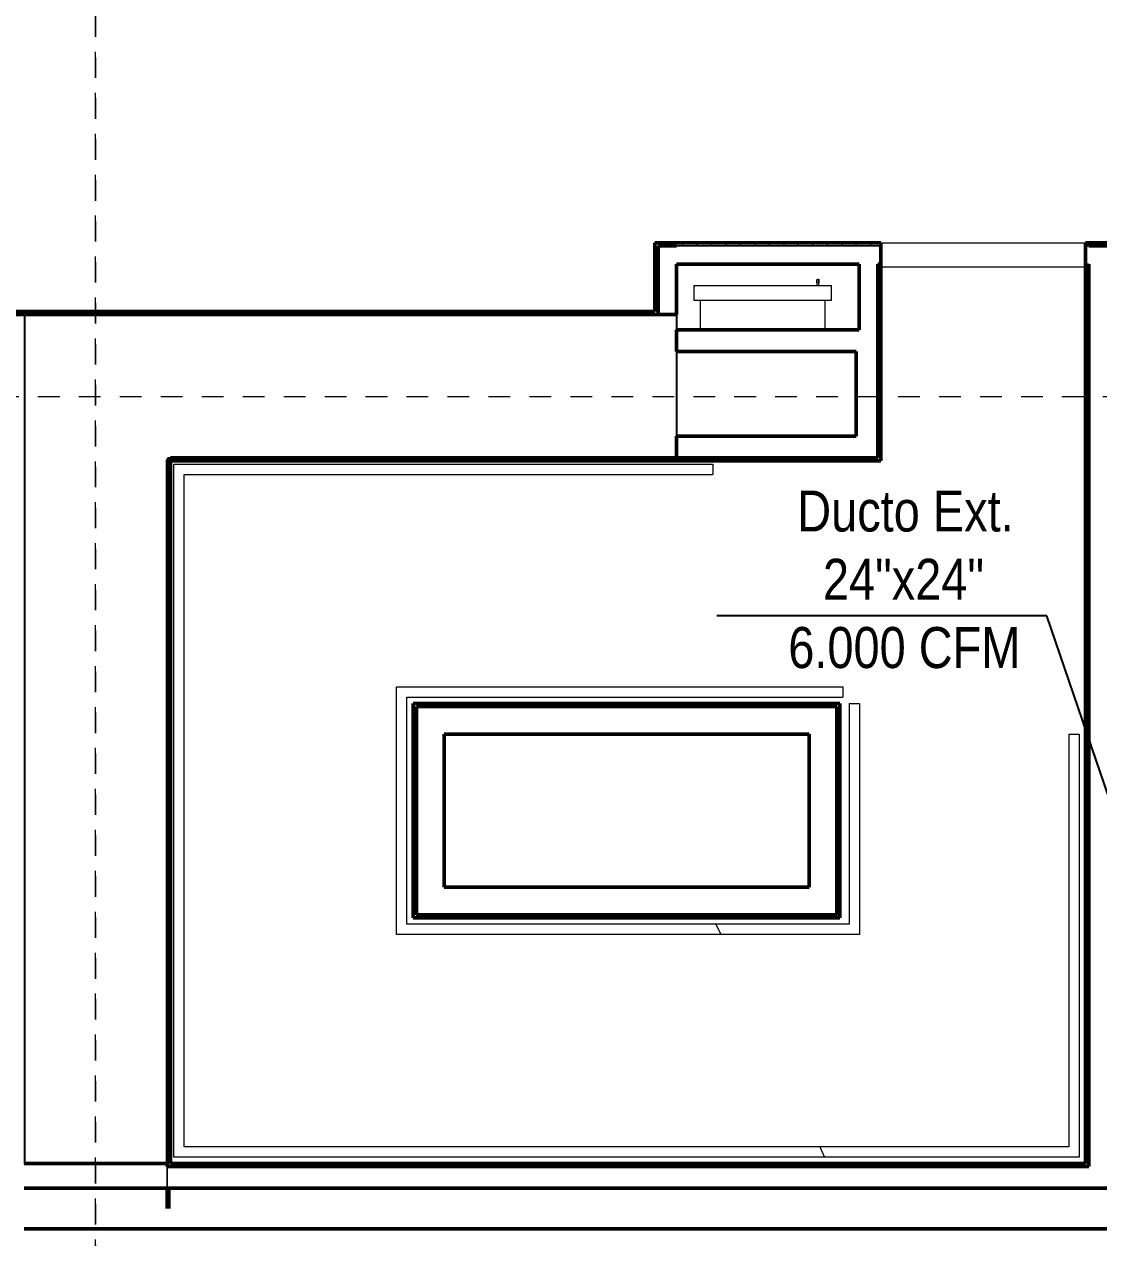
# Model space of a CAD drawing. Header units: inches. Extents: x -3 to 209, y -384 to 20.
# Drawn here: x 162.09 to 167.34, y -181.98 to -176.05 of the extents above; entities that cross this region are included whole.
import ezdxf
from ezdxf import colors
from ezdxf.entities.mleader import LeaderData, LeaderLine
from ezdxf.math import Vec2, Vec3

# ---------------------------------------------------------------- set-up
doc = ezdxf.new("R2010")
doc.units = ezdxf.units.IN
doc.header["$MEASUREMENT"] = 0
for name, pattern in [('Dash', [0.00635, 0.003175, -0.003175]), ('Dash_2_', [0.00635, 0.003175, -0.003175]), ('Grid Line', [0.022225, 0.0127, -0.003175, 0.003175, -0.003175]), ('Grid Line 1_2_', [0.022225, 0.0127, -0.003175, 0.003175, -0.003175])]:
    doc.linetypes.add(name, pattern=pattern)
for name, color, linetype, lineweight in [('A-AREA', 253, 'Dash', 70), ('A-DETL', 253, 'Continuous', 9), ('A-FLOR-HRAL', 253, 'Continuous', 9), ('A-WALL-PATT', 253, 'Continuous', 50), ('HVAC -Textos Extraccion', 2, 'Continuous', 9), ('M-EQPM', 7, 'Continuous', 50), ('S-GRID', 253, 'Continuous', 9)]:
    doc.layers.add(name, color=color, linetype=linetype, lineweight=lineweight)
doc.layers.add('A-WALL', color=253, linetype='Continuous')
doc.styles.add('Arial Narrow', font='ARIALN.TTF', dxfattribs={"height": 0.00295})
doc.styles.get("Standard").update_dxf_attribs({"font": 'arial.ttf'})

msp = doc.modelspace()

# ---------------------------------------------------------------- linework, layer by layer
at = {"layer": 'A-AREA', "linetype": 'Dash_2_'}
msp.add_line((162.7939, -181.7346), (162.7939, -181.8405), dxfattribs=at)
at = {"layer": 'A-DETL'}
for p, q in [((165.9642, -177.2995), (165.9643, -177.2993)), ((165.9642, -177.2995), (165.9643, -177.2993)), ((165.9642, -177.2996), (165.9642, -177.2995)), ((165.9642, -177.2996), (165.9642, -177.2995)), ((165.9642, -177.2998), (165.9642, -177.2996)), ((165.9642, -177.2998), (165.9642, -177.2996)), ((165.9642, -177.3), (165.9642, -177.2998)), ((165.9642, -177.3), (165.9642, -177.2998)), ((165.9642, -177.3001), (165.9642, -177.3)), ((165.9642, -177.3), (165.9642, -177.3)), ((165.9642, -177.3), (165.9642, -177.3)), ((165.9642, -177.3), (165.9642, -177.3001)), ((165.9642, -177.3001), (165.9642, -177.3)), ((165.9642, -177.3), (165.9642, -177.3)), ((165.9642, -177.3), (165.9642, -177.3)), ((165.9642, -177.3), (165.9642, -177.3001)), ((165.9642, -177.3002), (165.9642, -177.3001)), ((165.9642, -177.3001), (165.9642, -177.3001)), ((165.9642, -177.3001), (165.9642, -177.3001)), ((165.9642, -177.3001), (165.9642, -177.3002)), ((165.9642, -177.3002), (165.9642, -177.3001)), ((165.9642, -177.3001), (165.9642, -177.3001)), ((165.9642, -177.3001), (165.9642, -177.3001)), ((165.9642, -177.3001), (165.9642, -177.3002)), ((165.9642, -177.3003), (165.9642, -177.3002)), ((165.9642, -177.3002), (165.9642, -177.3003)), ((165.9642, -177.3003), (165.9642, -177.3002)), ((165.9642, -177.3002), (165.9642, -177.3003)), ((165.9642, -177.3004), (165.9642, -177.3003)), ((165.9642, -177.3003), (165.9642, -177.3004)), ((165.9642, -177.3004), (165.9642, -177.3003)), ((165.9642, -177.3003), (165.9642, -177.3004)), ((165.9642, -177.3006), (165.9642, -177.3004)), ((165.9642, -177.3004), (165.9642, -177.3005)), ((165.9642, -177.3006), (165.9642, -177.3004)), ((165.9642, -177.3004), (165.9642, -177.3005)), ((165.9642, -177.3005), (165.9642, -177.3007)), ((165.9642, -177.3005), (165.9642, -177.3007)), ((165.9642, -177.3007), (165.9642, -177.3006)), ((165.9642, -177.3007), (165.9642, -177.3006)), ((165.9642, -177.3009), (165.9642, -177.3007)), ((165.9642, -177.3007), (165.9642, -177.3008)), ((165.9642, -177.3009), (165.9642, -177.3007)), ((165.9642, -177.3007), (165.9642, -177.3008)), ((165.9642, -177.3008), (165.9642, -177.301)), ((165.9642, -177.3008), (165.9642, -177.301)), ((165.9642, -177.3011), (165.9642, -177.3009)), ((165.9642, -177.3011), (165.9642, -177.3009)), ((165.9642, -177.301), (165.9642, -177.3012)), ((165.9642, -177.301), (165.9642, -177.3012)), ((165.9642, -177.3012), (165.9642, -177.3011)), ((165.9642, -177.3012), (165.9642, -177.3011)), ((165.9643, -177.2989), (165.9644, -177.2987)), ((165.9643, -177.2989), (165.9644, -177.2987)), ((165.9643, -177.2991), (165.9643, -177.2989)), ((165.9643, -177.2991), (165.9643, -177.2989)), ((165.9643, -177.2993), (165.9643, -177.2991)), ((165.9643, -177.2993), (165.9643, -177.2991)), ((165.9644, -177.2985), (165.9645, -177.2984)), ((165.9644, -177.2985), (165.9645, -177.2984)), ((165.9644, -177.2987), (165.9644, -177.2985)), ((165.9644, -177.2987), (165.9644, -177.2985)), ((165.9645, -177.2984), (165.9646, -177.2982)), ((165.9645, -177.2984), (165.9646, -177.2982)), ((165.9646, -177.298), (165.9647, -177.2978)), ((165.9646, -177.298), (165.9647, -177.2978)), ((165.9646, -177.2982), (165.9646, -177.298)), ((165.9646, -177.2982), (165.9646, -177.298)), ((165.9647, -177.2978), (165.9648, -177.2977)), ((165.9647, -177.2978), (165.9648, -177.2977)), ((165.9648, -177.2977), (165.9649, -177.2975)), ((165.9648, -177.2977), (165.9649, -177.2975)), ((165.9649, -177.2975), (165.965, -177.2973)), ((165.9649, -177.2975), (165.965, -177.2973)), ((165.965, -177.2973), (165.9651, -177.2972)), ((165.965, -177.2973), (165.9651, -177.2972)), ((165.9651, -177.2972), (165.9653, -177.297)), ((165.9651, -177.2972), (165.9653, -177.297)), ((165.9653, -177.297), (165.9654, -177.2969)), ((165.9653, -177.297), (165.9654, -177.2969)), ((165.9654, -177.2969), (165.9655, -177.2967)), ((165.9654, -177.2969), (165.9655, -177.2967)), ((165.9655, -177.2967), (165.9656, -177.2966)), ((165.9655, -177.2967), (165.9656, -177.2966)), ((165.9656, -177.2966), (165.9658, -177.2965)), ((165.9656, -177.2966), (165.9658, -177.2965)), ((165.9658, -177.2965), (165.9659, -177.2964)), ((165.9658, -177.2965), (165.9659, -177.2964)), ((165.9659, -177.2964), (165.9661, -177.2962)), ((165.9659, -177.2964), (165.9661, -177.2962)), ((165.9661, -177.2962), (165.9662, -177.2961)), ((165.9661, -177.2962), (165.9662, -177.2961)), ((165.9662, -177.2961), (165.9664, -177.296)), ((165.9662, -177.2961), (165.9664, -177.296)), ((165.9664, -177.296), (165.9665, -177.2959)), ((165.9664, -177.296), (165.9665, -177.2959)), ((165.9665, -177.2959), (165.9667, -177.2958)), ((165.9665, -177.2959), (165.9667, -177.2958)), ((165.9712, -177.2958), (165.9713, -177.2959)), ((165.9712, -177.2958), (165.9713, -177.2959)), ((165.9713, -177.2959), (165.9715, -177.296)), ((165.9713, -177.2959), (165.9715, -177.296)), ((165.9715, -177.296), (165.9716, -177.2961)), ((165.9715, -177.296), (165.9716, -177.2961)), ((165.9716, -177.2961), (165.9718, -177.2962)), ((165.9716, -177.2961), (165.9718, -177.2962)), ((165.9718, -177.2962), (165.972, -177.2963)), ((165.9718, -177.2962), (165.972, -177.2963)), ((165.972, -177.2963), (165.9721, -177.2964)), ((165.972, -177.2963), (165.9721, -177.2964)), ((165.9721, -177.2964), (165.9722, -177.2966)), ((165.9721, -177.2964), (165.9722, -177.2966)), ((165.9722, -177.2966), (165.9724, -177.2967)), ((165.9722, -177.2966), (165.9724, -177.2967)), ((165.9724, -177.2967), (165.9725, -177.2968)), ((165.9724, -177.2967), (165.9725, -177.2968)), ((165.9725, -177.2968), (165.9726, -177.297)), ((165.9725, -177.2968), (165.9726, -177.297)), ((165.9726, -177.297), (165.9727, -177.2971)), ((165.9726, -177.297), (165.9727, -177.2971)), ((165.9727, -177.2971), (165.9729, -177.2973)), ((165.9727, -177.2971), (165.9729, -177.2973)), ((165.9729, -177.2973), (165.973, -177.2975)), ((165.9729, -177.2973), (165.973, -177.2975)), ((165.973, -177.2975), (165.9731, -177.2976)), ((165.973, -177.2975), (165.9731, -177.2976)), ((165.9731, -177.2976), (165.9732, -177.2978)), ((165.9731, -177.2976), (165.9732, -177.2978)), ((165.9732, -177.2978), (165.9732, -177.298)), ((165.9732, -177.2978), (165.9732, -177.298)), ((165.9732, -177.298), (165.9733, -177.2981)), ((165.9732, -177.298), (165.9733, -177.2981)), ((165.9733, -177.2981), (165.9734, -177.2983)), ((165.9733, -177.2981), (165.9734, -177.2983)), ((165.9734, -177.2983), (165.9735, -177.2985)), ((165.9734, -177.2983), (165.9735, -177.2985)), ((165.9735, -177.2985), (165.9735, -177.2987)), ((165.9735, -177.2985), (165.9735, -177.2987)), ((165.9735, -177.2987), (165.9736, -177.2988)), ((165.9735, -177.2987), (165.9736, -177.2988)), ((165.9736, -177.2988), (165.9736, -177.299)), ((165.9736, -177.2988), (165.9736, -177.299)), ((165.9736, -177.299), (165.9737, -177.2992)), ((165.9736, -177.299), (165.9737, -177.2992)), ((165.9737, -177.2992), (165.9737, -177.2994)), ((165.9737, -177.2992), (165.9737, -177.2994)), ((165.9737, -177.2994), (165.9737, -177.2996)), ((165.9737, -177.2994), (165.9737, -177.2996)), ((165.9737, -177.2996), (165.9737, -177.2998)), ((165.9737, -177.2996), (165.9737, -177.2998)), ((165.9737, -177.2998), (165.9737, -177.3)), ((165.9737, -177.2998), (165.9737, -177.3)), ((165.9737, -177.3), (165.9737, -177.3)), ((165.9737, -177.3), (165.9737, -177.3001)), ((165.9737, -177.3), (165.9737, -177.3)), ((165.9737, -177.3001), (165.9737, -177.3)), ((165.9737, -177.3), (165.9737, -177.3)), ((165.9737, -177.3), (165.9737, -177.3)), ((165.9737, -177.3), (165.9737, -177.3001)), ((165.9737, -177.3), (165.9737, -177.3)), ((165.9737, -177.3001), (165.9737, -177.3)), ((165.9737, -177.3), (165.9737, -177.3)), ((165.9737, -177.3001), (165.9737, -177.3001)), ((165.9737, -177.3001), (165.9737, -177.3002)), ((165.9737, -177.3002), (165.9737, -177.3001)), ((165.9737, -177.3001), (165.9737, -177.3001)), ((165.9737, -177.3001), (165.9737, -177.3001)), ((165.9737, -177.3001), (165.9737, -177.3002)), ((165.9737, -177.3002), (165.9737, -177.3001)), ((165.9737, -177.3001), (165.9737, -177.3001)), ((165.9737, -177.3002), (165.9737, -177.3003)), ((165.9737, -177.3003), (165.9737, -177.3002)), ((165.9737, -177.3002), (165.9737, -177.3003)), ((165.9737, -177.3003), (165.9737, -177.3002)), ((165.9737, -177.3003), (165.9737, -177.3004)), ((165.9737, -177.3004), (165.9737, -177.3003)), ((165.9737, -177.3003), (165.9737, -177.3004)), ((165.9737, -177.3004), (165.9737, -177.3003)), ((165.9737, -177.3004), (165.9737, -177.3005)), ((165.9737, -177.3006), (165.9737, -177.3004)), ((165.9737, -177.3004), (165.9737, -177.3005)), ((165.9737, -177.3006), (165.9737, -177.3004)), ((165.9737, -177.3005), (165.9737, -177.3007)), ((165.9737, -177.3005), (165.9737, -177.3007)), ((165.9737, -177.3007), (165.9737, -177.3006)), ((165.9737, -177.3007), (165.9737, -177.3006)), ((165.9737, -177.3007), (165.9737, -177.3008)), ((165.9737, -177.3009), (165.9737, -177.3007)), ((165.9737, -177.3007), (165.9737, -177.3008)), ((165.9737, -177.3009), (165.9737, -177.3007)), ((165.9737, -177.3008), (165.9737, -177.301)), ((165.9737, -177.3008), (165.9737, -177.301)), ((165.9737, -177.3011), (165.9737, -177.3009)), ((165.9737, -177.3011), (165.9737, -177.3009)), ((165.9737, -177.301), (165.9737, -177.3012)), ((165.9737, -177.301), (165.9737, -177.3012)), ((165.9737, -177.3012), (165.9737, -177.3011)), ((165.9737, -177.3012), (165.9737, -177.3011))]:
    msp.add_line(p, q, dxfattribs=at)
at = {"layer": 'A-FLOR-HRAL'}
for p, q in [((162.8246, -178.199), (163.7759, -178.199)), ((162.8246, -179.5347), (162.8246, -178.199)), ((163.7759, -178.199), (165.4559, -178.199)), ((165.4559, -178.199), (165.4559, -178.249)), ((162.8746, -178.249), (163.7759, -178.249)), ((162.8746, -179.5347), (162.8746, -178.249)), ((163.7759, -178.249), (165.4559, -178.249)), ((163.9118, -179.2861), (165.4559, -179.2861)), ((163.9118, -179.5347), (163.9118, -179.2861)), ((165.4559, -179.2861), (166.0909, -179.2861)), ((166.0909, -179.2861), (166.0909, -179.3361)), ((163.9618, -179.3361), (165.4559, -179.3361)), ((163.9618, -179.5347), (163.9618, -179.3361)), ((165.4559, -179.3361), (166.0909, -179.3361)), ((166.1223, -179.3675), (166.1723, -179.3675)), ((166.1223, -179.3675), (166.1223, -179.5175)), ((166.1723, -179.3675), (166.1723, -179.5175)), ((166.1223, -179.5175), (166.1223, -180.3575)), ((166.1723, -179.5175), (166.1723, -180.3575)), ((167.1946, -179.5175), (167.2446, -179.5175)), ((167.1946, -179.5175), (167.1946, -180.3575)), ((167.2446, -179.5175), (167.2446, -180.3575)), ((162.8246, -180.6547), (162.8246, -179.5347)), ((162.8746, -180.6547), (162.8746, -179.5347)), ((163.9118, -180.4961), (163.9118, -179.5347)), ((163.9618, -180.4461), (163.9618, -179.5347)), ((166.1223, -180.3575), (166.1223, -180.4461)), ((166.1723, -180.3575), (166.1723, -180.4961)), ((167.1946, -180.3575), (167.1946, -181.5333)), ((167.2446, -180.3575), (167.2446, -181.5833)), ((164.0559, -180.4461), (163.9618, -180.4461)), ((165.4707, -180.4461), (164.0559, -180.4461)), ((165.4707, -180.4461), (165.4941, -180.4961)), ((166.1223, -180.4461), (165.4707, -180.4461)), ((164.0559, -180.4961), (163.9118, -180.4961)), ((165.4941, -180.4961), (164.0559, -180.4961)), ((166.1723, -180.4961), (165.4941, -180.4961)), ((162.8246, -181.5833), (162.8246, -180.6547)), ((162.8746, -181.5333), (162.8746, -180.6547)), ((164.0559, -181.5333), (162.8746, -181.5333)), ((165.9777, -181.5333), (164.0559, -181.5333)), ((165.9777, -181.5333), (166.001, -181.5833)), ((166.2959, -181.5333), (165.9777, -181.5333)), ((167.1946, -181.5333), (166.2959, -181.5333)), ((164.0559, -181.5833), (162.8246, -181.5833)), ((166.001, -181.5833), (164.0559, -181.5833)), ((166.2959, -181.5833), (166.001, -181.5833)), ((167.2446, -181.5833), (166.2959, -181.5833))]:
    msp.add_line(p, q, dxfattribs=at)
at = {"layer": 'A-WALL', "lineweight": 50}
for p, q in [((165.1732, -177.1168), (165.1732, -177.4525)), ((165.1882, -177.1168), (165.1732, -177.1168)), ((166.276, -177.1168), (165.1882, -177.1168)), ((165.2782, -177.1318), (165.1882, -177.1318)), ((165.1882, -177.1318), (165.1882, -177.4675)), ((165.1882, -177.1318), (165.2782, -177.1318)), ((165.1882, -177.4675), (165.1882, -177.1318)), ((166.276, -177.1318), (166.276, -177.1168)), ((166.276, -177.2218), (166.276, -177.1318)), ((168.4052, -177.1168), (167.276, -177.1168)), ((167.276, -177.1168), (167.276, -177.1318)), ((167.276, -177.1318), (167.276, -177.2218)), ((167.396, -177.1318), (167.291, -177.1318)), ((167.291, -177.1318), (167.396, -177.1318)), ((165.2782, -177.4675), (165.2782, -177.2218)), ((165.2782, -177.2218), (166.1709, -177.2218)), ((166.1709, -177.2218), (166.1709, -177.5426)), ((166.2609, -177.6476), (166.2609, -177.2218)), ((166.2609, -177.2218), (166.276, -177.2218)), ((166.276, -177.2218), (166.261, -177.2218)), ((166.261, -177.2218), (166.261, -178.1675)), ((166.276, -178.1675), (166.276, -177.2218)), ((167.2759, -177.2368), (167.2759, -178.1676)), ((167.276, -177.2218), (167.276, -177.2368)), ((167.2909, -177.2368), (167.2909, -177.2218)), ((167.2909, -178.1676), (167.2909, -177.2368)), ((167.291, -177.2218), (167.291, -181.6296)), ((165.1732, -177.4525), (158.8586, -177.4525)), ((160.6888, -177.4675), (165.1732, -177.4675)), ((165.1732, -177.4675), (165.1882, -177.4675)), ((165.1882, -177.4675), (165.2782, -177.4675)), ((166.1709, -177.5426), (165.2782, -177.5426)), ((165.2782, -177.5426), (165.2782, -177.6476)), ((165.2782, -177.6476), (166.156, -177.6476)), ((166.156, -177.6476), (166.156, -178.0625)), ((166.261, -178.1675), (166.261, -177.6476)), ((166.156, -178.0625), (165.2782, -178.0625)), ((165.2782, -178.0625), (165.2782, -178.1675)), ((162.8082, -178.175), (162.7932, -178.175)), ((162.7932, -178.175), (162.7932, -181.6146)), ((166.261, -178.1675), (162.8082, -178.1675)), ((162.8082, -178.1675), (162.8082, -178.175)), ((162.8082, -181.6146), (162.8082, -178.1825)), ((162.8082, -178.1825), (166.276, -178.1825)), ((165.2782, -178.1675), (166.156, -178.1675)), ((166.156, -178.1675), (166.261, -178.1675)), ((166.276, -178.1825), (166.276, -178.1675)), ((167.2759, -178.1676), (167.2759, -181.6146)), ((167.2909, -181.6296), (167.2909, -178.1676)), ((164.0082, -179.3675), (163.9932, -179.3675)), ((163.9932, -179.3675), (163.9932, -180.4147)), ((166.0761, -179.3675), (164.0082, -179.3675)), ((166.0611, -179.3825), (164.0082, -179.3825)), ((164.0082, -179.3825), (164.0082, -179.5175)), ((164.0082, -180.3997), (164.0082, -179.3825)), ((164.0082, -179.3825), (166.0611, -179.3825)), ((166.0611, -179.5175), (166.0611, -179.3825)), ((166.0611, -179.3825), (166.0611, -180.3997)), ((166.0761, -179.3825), (166.0761, -179.3675)), ((166.0761, -180.4147), (166.0761, -179.3825)), ((164.0082, -179.5175), (164.0082, -180.3997)), ((164.1432, -179.5175), (165.9261, -179.5175)), ((164.1432, -180.2647), (164.1432, -179.5175)), ((165.9261, -179.5175), (165.9261, -180.2647)), ((166.0611, -180.2647), (166.0611, -179.5175)), ((165.9261, -180.2647), (164.1432, -180.2647)), ((166.0611, -180.3997), (166.0611, -180.2647)), ((163.9932, -180.4147), (164.0082, -180.4147)), ((164.0082, -180.3997), (164.1432, -180.3997)), ((166.0611, -180.3997), (164.0082, -180.3997)), ((164.0082, -180.4147), (166.0611, -180.4147)), ((164.1432, -180.3997), (166.0611, -180.3997)), ((166.0611, -180.4147), (166.0761, -180.4147)), ((162.7906, -181.6146), (162.0932, -181.6146)), ((162.7906, -181.6296), (162.7906, -181.6146)), ((167.291, -181.6296), (162.7906, -181.6296)), ((162.7932, -181.6146), (162.7932, -181.6296)), ((162.7932, -181.6296), (167.2759, -181.6296)), ((167.2759, -181.6146), (162.8082, -181.6146)), ((167.2759, -181.6296), (167.2909, -181.6296)), ((162.0932, -181.7346), (162.7906, -181.7346)), ((162.7906, -181.7346), (167.291, -181.7346)), ((167.291, -181.7346), (167.396, -181.7346)), ((168.4052, -181.9335), (162.0932, -181.9335))]:
    msp.add_line(p, q, dxfattribs=at)
at = {"layer": 'A-WALL', "lineweight": 18}
for p, q in [((166.276, -177.1318), (165.2782, -177.1318)), ((165.2782, -177.1318), (166.276, -177.1318)), ((167.291, -177.1318), (167.276, -177.1318)), ((167.276, -177.1318), (167.291, -177.1318)), ((167.276, -177.2218), (167.291, -177.2218)), ((167.2909, -177.2218), (167.276, -177.2218)), ((162.7906, -181.6296), (162.7906, -181.7346)), ((162.7906, -181.7346), (162.7906, -181.6296))]:
    msp.add_line(p, q, dxfattribs=at)
at = {"layer": 'A-WALL', "lineweight": 9}
for p, q in [((166.276, -177.1168), (167.276, -177.1168)), ((167.2759, -177.2368), (166.276, -177.2368))]:
    msp.add_line(p, q, dxfattribs=at)
at = {"layer": 'A-WALL', "lineweight": 25}
for p, q in [((165.2792, -177.4675), (162.0942, -177.4675)), ((162.0942, -177.4675), (162.0942, -178.1675)), ((165.2792, -178.1675), (165.2792, -177.4675)), ((162.0942, -178.1675), (162.0942, -181.6175)), ((162.7942, -178.1675), (165.2792, -178.1675)), ((162.7942, -181.6175), (162.7942, -178.1675)), ((162.0942, -181.6175), (162.7942, -181.6175))]:
    msp.add_line(p, q, dxfattribs=at)
at = {"layer": 'A-WALL-PATT', "linetype": 'Continuous', "lineweight": 9}
for p, q in [((165.1732, -177.1195), (165.1759, -177.1168)), ((165.2316, -177.1318), (165.2466, -177.1168)), ((165.3023, -177.1318), (165.3173, -177.1168)), ((165.373, -177.1318), (165.388, -177.1168)), ((165.4437, -177.1318), (165.4587, -177.1168)), ((165.5145, -177.1318), (165.5295, -177.1168)), ((165.5852, -177.1318), (165.6002, -177.1168)), ((165.6559, -177.1318), (165.6709, -177.1168)), ((165.7266, -177.1318), (165.7416, -177.1168)), ((165.7973, -177.1318), (165.8123, -177.1168)), ((165.868, -177.1318), (165.883, -177.1168)), ((165.9387, -177.1318), (165.9537, -177.1168)), ((166.0094, -177.1318), (166.0244, -177.1168)), ((166.0801, -177.1318), (166.0951, -177.1168)), ((166.1509, -177.1318), (166.1659, -177.1168)), ((166.2216, -177.1318), (166.2366, -177.1168)), ((167.2822, -177.1318), (167.2972, -177.1168)), ((165.1732, -177.1902), (165.1882, -177.1752)), ((165.1732, -177.2609), (165.1882, -177.2459)), ((166.261, -177.2338), (166.273, -177.2218)), ((167.2759, -177.2795), (167.2909, -177.2645)), ((165.1732, -177.3316), (165.1882, -177.3166)), ((166.261, -177.3045), (166.276, -177.2895)), ((165.1732, -177.4023), (165.1882, -177.3873)), ((166.261, -177.3752), (166.276, -177.3602)), ((167.2759, -177.3502), (167.2909, -177.3352)), ((162.1382, -177.4675), (162.1532, -177.4525)), ((162.2089, -177.4675), (162.2239, -177.4525)), ((162.2796, -177.4675), (162.2946, -177.4525)), ((162.3503, -177.4675), (162.3653, -177.4525)), ((162.421, -177.4675), (162.436, -177.4525)), ((162.4917, -177.4675), (162.5067, -177.4525)), ((162.5624, -177.4675), (162.5774, -177.4525)), ((162.6331, -177.4675), (162.6481, -177.4525)), ((162.7039, -177.4675), (162.7189, -177.4525)), ((162.7746, -177.4675), (162.7896, -177.4525)), ((162.8453, -177.4675), (162.8603, -177.4525)), ((162.916, -177.4675), (162.931, -177.4525)), ((162.9867, -177.4675), (163.0017, -177.4525)), ((163.0574, -177.4675), (163.0724, -177.4525)), ((163.1281, -177.4675), (163.1431, -177.4525)), ((163.1988, -177.4675), (163.2138, -177.4525)), ((163.2695, -177.4675), (163.2845, -177.4525)), ((163.3403, -177.4675), (163.3553, -177.4525)), ((163.411, -177.4675), (163.426, -177.4525)), ((163.4817, -177.4675), (163.4967, -177.4525)), ((163.5524, -177.4675), (163.5674, -177.4525)), ((163.6231, -177.4675), (163.6381, -177.4525)), ((163.6938, -177.4675), (163.7088, -177.4525)), ((163.7645, -177.4675), (163.7795, -177.4525)), ((163.8352, -177.4675), (163.8502, -177.4525)), ((163.9059, -177.4675), (163.9209, -177.4525)), ((163.9766, -177.4675), (163.9916, -177.4525)), ((164.0474, -177.4675), (164.0624, -177.4525)), ((164.1181, -177.4675), (164.1331, -177.4525)), ((164.1888, -177.4675), (164.2038, -177.4525)), ((164.2595, -177.4675), (164.2745, -177.4525)), ((164.3302, -177.4675), (164.3452, -177.4525)), ((164.4009, -177.4675), (164.4159, -177.4525)), ((164.4716, -177.4675), (164.4866, -177.4525)), ((164.5423, -177.4675), (164.5573, -177.4525)), ((164.613, -177.4675), (164.628, -177.4525)), ((164.6838, -177.4675), (164.6988, -177.4525)), ((164.7545, -177.4675), (164.7695, -177.4525)), ((164.8252, -177.4675), (164.8402, -177.4525)), ((164.8959, -177.4675), (164.9109, -177.4525)), ((164.9666, -177.4675), (164.9816, -177.4525)), ((165.0373, -177.4675), (165.0523, -177.4525)), ((165.108, -177.4675), (165.123, -177.4525)), ((166.261, -177.4459), (166.276, -177.4309)), ((167.2759, -177.421), (167.2909, -177.406)), ((165.1787, -177.4675), (165.1882, -177.458)), ((166.261, -177.5166), (166.276, -177.5016)), ((167.2759, -177.4917), (167.2909, -177.4767)), ((167.2759, -177.5624), (167.2909, -177.5474)), ((166.261, -177.5873), (166.276, -177.5723)), ((167.2759, -177.6331), (167.2909, -177.6181)), ((166.261, -177.6581), (166.276, -177.6431)), ((167.2759, -177.7038), (167.2909, -177.6888)), ((166.261, -177.7288), (166.276, -177.7138)), ((166.261, -177.7995), (166.276, -177.7845)), ((167.2759, -177.7745), (167.2909, -177.7595)), ((166.261, -177.8702), (166.276, -177.8552)), ((167.2759, -177.8452), (167.2909, -177.8302)), ((166.261, -177.9409), (166.276, -177.9259)), ((167.2759, -177.9159), (167.2909, -177.9009)), ((167.2759, -177.9866), (167.2909, -177.9716)), ((166.261, -178.0116), (166.276, -177.9966)), ((167.2759, -178.0573), (167.2909, -178.0423)), ((166.261, -178.0823), (166.276, -178.0673)), ((166.261, -178.153), (166.276, -178.138)), ((167.2759, -178.1281), (167.2909, -178.1131)), ((162.7932, -178.2267), (162.8082, -178.2117)), ((162.8374, -178.1825), (162.8524, -178.1675)), ((162.9081, -178.1825), (162.9231, -178.1675)), ((162.9788, -178.1825), (162.9938, -178.1675)), ((163.0495, -178.1825), (163.0645, -178.1675)), ((163.1202, -178.1825), (163.1352, -178.1675)), ((163.1909, -178.1825), (163.2059, -178.1675)), ((163.2616, -178.1825), (163.2766, -178.1675)), ((163.3324, -178.1825), (163.3474, -178.1675)), ((163.4031, -178.1825), (163.4181, -178.1675)), ((163.4738, -178.1825), (163.4888, -178.1675)), ((163.5445, -178.1825), (163.5595, -178.1675)), ((163.6152, -178.1825), (163.6302, -178.1675)), ((163.6859, -178.1825), (163.7009, -178.1675)), ((163.7566, -178.1825), (163.7716, -178.1675)), ((163.8273, -178.1825), (163.8423, -178.1675)), ((163.898, -178.1825), (163.913, -178.1675)), ((163.9688, -178.1825), (163.9838, -178.1675)), ((164.0395, -178.1825), (164.0545, -178.1675)), ((164.1102, -178.1825), (164.1252, -178.1675)), ((164.1809, -178.1825), (164.1959, -178.1675)), ((164.2516, -178.1825), (164.2666, -178.1675)), ((164.3223, -178.1825), (164.3373, -178.1675)), ((164.393, -178.1825), (164.408, -178.1675)), ((164.4637, -178.1825), (164.4787, -178.1675)), ((164.5344, -178.1825), (164.5494, -178.1675)), ((164.6052, -178.1825), (164.6202, -178.1675)), ((164.6759, -178.1825), (164.6909, -178.1675)), ((164.7466, -178.1825), (164.7616, -178.1675)), ((164.8173, -178.1825), (164.8323, -178.1675)), ((164.888, -178.1825), (164.903, -178.1675)), ((164.9587, -178.1825), (164.9737, -178.1675)), ((165.0294, -178.1825), (165.0444, -178.1675)), ((165.1001, -178.1825), (165.1151, -178.1675)), ((165.1708, -178.1825), (165.1858, -178.1675)), ((165.2415, -178.1825), (165.2565, -178.1675)), ((165.3123, -178.1825), (165.3273, -178.1675)), ((165.383, -178.1825), (165.398, -178.1675)), ((165.4537, -178.1825), (165.4687, -178.1675)), ((165.5244, -178.1825), (165.5394, -178.1675)), ((165.5951, -178.1825), (165.6101, -178.1675)), ((165.6658, -178.1825), (165.6808, -178.1675)), ((165.7365, -178.1825), (165.7515, -178.1675)), ((165.8072, -178.1825), (165.8222, -178.1675)), ((165.8779, -178.1825), (165.8929, -178.1675)), ((165.9487, -178.1825), (165.9637, -178.1675)), ((166.0194, -178.1825), (166.0344, -178.1675)), ((166.0901, -178.1825), (166.1051, -178.1675)), ((166.1608, -178.1825), (166.1758, -178.1675)), ((166.2315, -178.1825), (166.2465, -178.1675)), ((167.2759, -178.1988), (167.2909, -178.1838)), ((162.7932, -178.2974), (162.8082, -178.2824)), ((167.2759, -178.2695), (167.2909, -178.2545)), ((167.2759, -178.3402), (167.2909, -178.3252)), ((162.7932, -178.3681), (162.8082, -178.3531)), ((167.2759, -178.4109), (167.2909, -178.3959)), ((162.7932, -178.4389), (162.8082, -178.4239)), ((162.7932, -178.5096), (162.8082, -178.4946)), ((167.2759, -178.4816), (167.2909, -178.4666)), ((162.7932, -178.5803), (162.8082, -178.5653)), ((167.2759, -178.5523), (167.2909, -178.5373)), ((162.7932, -178.651), (162.8082, -178.636)), ((167.2759, -178.623), (167.2909, -178.608)), ((167.2759, -178.6937), (167.2909, -178.6787)), ((162.7932, -178.7217), (162.8082, -178.7067)), ((167.2759, -178.7645), (167.2909, -178.7495)), ((162.7932, -178.7924), (162.8082, -178.7774)), ((162.7932, -178.8631), (162.8082, -178.8481)), ((167.2759, -178.8352), (167.2909, -178.8202)), ((162.7932, -178.9338), (162.8082, -178.9188)), ((167.2759, -178.9059), (167.2909, -178.8909)), ((162.7932, -179.0045), (162.8082, -178.9895)), ((167.2759, -178.9766), (167.2909, -178.9616)), ((167.2759, -179.0473), (167.2909, -179.0323)), ((162.7932, -179.0753), (162.8082, -179.0603)), ((167.2759, -179.118), (167.2909, -179.103)), ((162.7932, -179.146), (162.8082, -179.131)), ((162.7932, -179.2167), (162.8082, -179.2017)), ((167.2759, -179.1887), (167.2909, -179.1737)), ((162.7932, -179.2874), (162.8082, -179.2724)), ((167.2759, -179.2594), (167.2909, -179.2444)), ((162.7932, -179.3581), (162.8082, -179.3431)), ((167.2759, -179.3301), (167.2909, -179.3151)), ((164.0415, -179.3825), (164.0565, -179.3675)), ((164.1123, -179.3825), (164.1273, -179.3675)), ((164.183, -179.3825), (164.198, -179.3675)), ((164.2537, -179.3825), (164.2687, -179.3675)), ((164.3244, -179.3825), (164.3394, -179.3675)), ((164.3951, -179.3825), (164.4101, -179.3675)), ((164.4658, -179.3825), (164.4808, -179.3675)), ((164.5365, -179.3825), (164.5515, -179.3675)), ((164.6072, -179.3825), (164.6222, -179.3675)), ((164.6779, -179.3825), (164.6929, -179.3675)), ((164.7487, -179.3825), (164.7637, -179.3675)), ((164.8194, -179.3825), (164.8344, -179.3675)), ((164.8901, -179.3825), (164.9051, -179.3675)), ((164.9608, -179.3825), (164.9758, -179.3675)), ((165.0315, -179.3825), (165.0465, -179.3675)), ((165.1022, -179.3825), (165.1172, -179.3675)), ((165.1729, -179.3825), (165.1879, -179.3675)), ((165.2436, -179.3825), (165.2586, -179.3675)), ((165.3143, -179.3825), (165.3293, -179.3675)), ((165.3851, -179.3825), (165.4001, -179.3675)), ((165.4558, -179.3825), (165.4708, -179.3675)), ((165.5265, -179.3825), (165.5415, -179.3675)), ((165.5972, -179.3825), (165.6122, -179.3675)), ((165.6679, -179.3825), (165.6829, -179.3675)), ((165.7386, -179.3825), (165.7536, -179.3675)), ((165.8093, -179.3825), (165.8243, -179.3675)), ((165.88, -179.3825), (165.895, -179.3675)), ((165.9507, -179.3825), (165.9657, -179.3675)), ((166.0214, -179.3825), (166.0364, -179.3675)), ((166.0611, -179.4136), (166.0761, -179.3986)), ((167.2759, -179.4009), (167.2909, -179.3859)), ((162.7932, -179.4288), (162.8082, -179.4138)), ((163.9932, -179.4309), (164.0082, -179.4159)), ((167.2759, -179.4716), (167.2909, -179.4566)), ((162.7932, -179.4995), (162.8082, -179.4845)), ((163.9932, -179.5016), (164.0082, -179.4866)), ((166.0611, -179.4843), (166.0761, -179.4693)), ((167.2759, -179.5423), (167.2909, -179.5273)), ((162.7932, -179.5702), (162.8082, -179.5552)), ((163.9932, -179.5723), (164.0082, -179.5573)), ((166.0611, -179.555), (166.0761, -179.54)), ((162.7932, -179.6409), (162.8082, -179.6259)), ((163.9932, -179.643), (164.0082, -179.628)), ((166.0611, -179.6257), (166.0761, -179.6107)), ((167.2759, -179.613), (167.2909, -179.598)), ((162.7932, -179.7116), (162.8082, -179.6966)), ((163.9932, -179.7137), (164.0082, -179.6987)), ((166.0611, -179.6964), (166.0761, -179.6814)), ((167.2759, -179.6837), (167.2909, -179.6687)), ((166.0611, -179.7671), (166.0761, -179.7521)), ((167.2759, -179.7544), (167.2909, -179.7394)), ((162.7932, -179.7824), (162.8082, -179.7674)), ((163.9932, -179.7844), (164.0082, -179.7694)), ((166.0611, -179.8378), (166.0761, -179.8228)), ((167.2759, -179.8251), (167.2909, -179.8101)), ((162.7932, -179.8531), (162.8082, -179.8381)), ((163.9932, -179.8551), (164.0082, -179.8401)), ((167.2759, -179.8958), (167.2909, -179.8808)), ((162.7932, -179.9238), (162.8082, -179.9088)), ((163.9932, -179.9259), (164.0082, -179.9109)), ((166.0611, -179.9086), (166.0761, -179.8936)), ((162.7932, -179.9945), (162.8082, -179.9795)), ((163.9932, -179.9966), (164.0082, -179.9816)), ((166.0611, -179.9793), (166.0761, -179.9643)), ((167.2759, -179.9665), (167.2909, -179.9515)), ((162.7932, -180.0652), (162.8082, -180.0502)), ((163.9932, -180.0673), (164.0082, -180.0523)), ((166.0611, -180.05), (166.0761, -180.035)), ((167.2759, -180.0372), (167.2909, -180.0222)), ((166.0611, -180.1207), (166.0761, -180.1057)), ((167.2759, -180.108), (167.2909, -180.093)), ((162.7932, -180.1359), (162.8082, -180.1209)), ((163.9932, -180.138), (164.0082, -180.123)), ((166.0611, -180.1914), (166.0761, -180.1764)), ((167.2759, -180.1787), (167.2909, -180.1637)), ((162.7932, -180.2066), (162.8082, -180.1916)), ((163.9932, -180.2087), (164.0082, -180.1937)), ((167.2759, -180.2494), (167.2909, -180.2344)), ((162.7932, -180.2773), (162.8082, -180.2623)), ((163.9932, -180.2794), (164.0082, -180.2644)), ((166.0611, -180.2621), (166.0761, -180.2471)), ((162.7932, -180.348), (162.8082, -180.333)), ((163.9932, -180.3501), (164.0082, -180.3351)), ((166.0611, -180.3328), (166.0761, -180.3178)), ((167.2759, -180.3201), (167.2909, -180.3051)), ((162.7932, -180.4188), (162.8082, -180.4038)), ((163.9993, -180.4147), (164.0082, -180.4058)), ((164.0082, -180.4058), (164.0143, -180.3997)), ((164.07, -180.4147), (164.085, -180.3997)), ((164.1407, -180.4147), (164.1557, -180.3997)), ((164.2114, -180.4147), (164.2264, -180.3997)), ((164.2821, -180.4147), (164.2971, -180.3997)), ((164.3528, -180.4147), (164.3678, -180.3997)), ((164.4236, -180.4147), (164.4386, -180.3997)), ((164.4943, -180.4147), (164.5093, -180.3997)), ((164.565, -180.4147), (164.58, -180.3997)), ((164.6357, -180.4147), (164.6507, -180.3997)), ((164.7064, -180.4147), (164.7214, -180.3997)), ((164.7771, -180.4147), (164.7921, -180.3997)), ((164.8478, -180.4147), (164.8628, -180.3997)), ((164.9185, -180.4147), (164.9335, -180.3997)), ((164.9892, -180.4147), (165.0042, -180.3997)), ((165.0599, -180.4147), (165.0749, -180.3997)), ((165.1307, -180.4147), (165.1457, -180.3997)), ((165.2014, -180.4147), (165.2164, -180.3997)), ((165.2721, -180.4147), (165.2871, -180.3997)), ((165.3428, -180.4147), (165.3578, -180.3997)), ((165.4135, -180.4147), (165.4285, -180.3997)), ((165.4842, -180.4147), (165.4992, -180.3997)), ((165.5549, -180.4147), (165.5699, -180.3997)), ((165.6256, -180.4147), (165.6406, -180.3997)), ((165.6963, -180.4147), (165.7113, -180.3997)), ((165.7671, -180.4147), (165.7821, -180.3997)), ((165.8378, -180.4147), (165.8528, -180.3997)), ((165.9085, -180.4147), (165.9235, -180.3997)), ((165.9792, -180.4147), (165.9942, -180.3997)), ((166.0499, -180.4147), (166.0611, -180.4035)), ((166.0611, -180.4035), (166.0761, -180.3885)), ((167.2759, -180.3908), (167.2909, -180.3758)), ((162.7932, -180.4895), (162.8082, -180.4745)), ((167.2759, -180.4615), (167.2909, -180.4465)), ((167.2759, -180.5322), (167.2909, -180.5172)), ((162.7932, -180.5602), (162.8082, -180.5452)), ((167.2759, -180.6029), (167.2909, -180.5879)), ((162.7932, -180.6309), (162.8082, -180.6159)), ((162.7932, -180.7016), (162.8082, -180.6866)), ((167.2759, -180.6736), (167.2909, -180.6586)), ((162.7932, -180.7723), (162.8082, -180.7573)), ((167.2759, -180.7444), (167.2909, -180.7294)), ((162.7932, -180.843), (162.8082, -180.828)), ((167.2759, -180.8151), (167.2909, -180.8001)), ((167.2759, -180.8858), (167.2909, -180.8708)), ((162.7932, -180.9137), (162.8082, -180.8987)), ((167.2759, -180.9565), (167.2909, -180.9415)), ((162.7932, -180.9844), (162.8082, -180.9694)), ((162.7932, -181.0551), (162.8082, -181.0401)), ((167.2759, -181.0272), (167.2909, -181.0122)), ((162.7932, -181.1259), (162.8082, -181.1109)), ((167.2759, -181.0979), (167.2909, -181.0829)), ((162.7932, -181.1966), (162.8082, -181.1816)), ((167.2759, -181.1686), (167.2909, -181.1536)), ((167.2759, -181.2393), (167.2909, -181.2243)), ((162.7932, -181.2673), (162.8082, -181.2523)), ((167.2759, -181.31), (167.2909, -181.295)), ((162.7932, -181.338), (162.8082, -181.323)), ((162.7932, -181.4087), (162.8082, -181.3937)), ((167.2759, -181.3808), (167.2909, -181.3658)), ((162.7932, -181.4794), (162.8082, -181.4644)), ((167.2759, -181.4515), (167.2909, -181.4365)), ((162.7932, -181.5501), (162.8082, -181.5351)), ((167.2759, -181.5222), (167.2909, -181.5072)), ((167.2759, -181.5929), (167.2909, -181.5779)), ((162.7932, -181.6208), (162.7994, -181.6146)), ((162.7994, -181.6146), (162.8082, -181.6058)), ((162.8551, -181.6296), (162.8701, -181.6146)), ((162.9258, -181.6296), (162.9408, -181.6146)), ((162.9965, -181.6296), (163.0115, -181.6146)), ((163.0672, -181.6296), (163.0822, -181.6146)), ((163.1379, -181.6296), (163.1529, -181.6146)), ((163.2086, -181.6296), (163.2236, -181.6146)), ((163.2793, -181.6296), (163.2943, -181.6146)), ((163.35, -181.6296), (163.365, -181.6146)), ((163.4208, -181.6296), (163.4358, -181.6146)), ((163.4915, -181.6296), (163.5065, -181.6146)), ((163.4915, -181.6296), (163.5065, -181.6146)), ((163.5622, -181.6296), (163.5772, -181.6146)), ((163.5622, -181.6296), (163.5772, -181.6146)), ((163.6329, -181.6296), (163.6479, -181.6146)), ((163.6329, -181.6296), (163.6479, -181.6146)), ((163.7036, -181.6296), (163.7186, -181.6146)), ((163.7036, -181.6296), (163.7186, -181.6146)), ((163.7743, -181.6296), (163.7893, -181.6146)), ((163.7743, -181.6296), (163.7893, -181.6146)), ((163.845, -181.6296), (163.86, -181.6146)), ((163.845, -181.6296), (163.86, -181.6146)), ((163.9157, -181.6296), (163.9307, -181.6146)), ((163.9157, -181.6296), (163.9307, -181.6146)), ((163.9864, -181.6296), (164.0014, -181.6146)), ((163.9864, -181.6296), (164.0014, -181.6146)), ((164.0571, -181.6296), (164.0721, -181.6146)), ((164.0571, -181.6296), (164.0721, -181.6146)), ((164.1279, -181.6296), (164.1429, -181.6146)), ((164.1279, -181.6296), (164.1429, -181.6146)), ((164.1986, -181.6296), (164.2136, -181.6146)), ((164.1986, -181.6296), (164.2136, -181.6146)), ((164.2693, -181.6296), (164.2843, -181.6146)), ((164.2693, -181.6296), (164.2843, -181.6146)), ((164.34, -181.6296), (164.355, -181.6146)), ((164.34, -181.6296), (164.355, -181.6146)), ((164.4107, -181.6296), (164.4257, -181.6146)), ((164.4107, -181.6296), (164.4257, -181.6146)), ((164.4814, -181.6296), (164.4964, -181.6146)), ((164.4814, -181.6296), (164.4964, -181.6146)), ((164.5521, -181.6296), (164.5671, -181.6146)), ((164.5521, -181.6296), (164.5671, -181.6146)), ((164.6228, -181.6296), (164.6378, -181.6146)), ((164.6228, -181.6296), (164.6378, -181.6146)), ((164.6935, -181.6296), (164.7085, -181.6146)), ((164.7643, -181.6296), (164.7793, -181.6146)), ((164.835, -181.6296), (164.85, -181.6146)), ((164.9057, -181.6296), (164.9207, -181.6146)), ((164.9764, -181.6296), (164.9914, -181.6146)), ((165.0471, -181.6296), (165.0621, -181.6146)), ((165.1178, -181.6296), (165.1328, -181.6146)), ((165.1885, -181.6296), (165.2035, -181.6146)), ((165.2592, -181.6296), (165.2742, -181.6146)), ((165.3299, -181.6296), (165.3449, -181.6146)), ((165.4006, -181.6296), (165.4156, -181.6146)), ((165.4714, -181.6296), (165.4864, -181.6146)), ((165.5421, -181.6296), (165.5571, -181.6146)), ((165.6128, -181.6296), (165.6278, -181.6146)), ((165.6835, -181.6296), (165.6985, -181.6146)), ((165.7542, -181.6296), (165.7692, -181.6146)), ((165.8249, -181.6296), (165.8399, -181.6146)), ((165.8956, -181.6296), (165.9106, -181.6146)), ((165.9663, -181.6296), (165.9813, -181.6146)), ((166.037, -181.6296), (166.052, -181.6146)), ((166.1078, -181.6296), (166.1228, -181.6146)), ((166.1785, -181.6296), (166.1935, -181.6146)), ((166.2492, -181.6296), (166.2642, -181.6146)), ((166.3199, -181.6296), (166.3349, -181.6146)), ((166.3906, -181.6296), (166.4056, -181.6146)), ((166.4613, -181.6296), (166.4763, -181.6146)), ((166.532, -181.6296), (166.547, -181.6146)), ((166.6027, -181.6296), (166.6177, -181.6146)), ((166.6734, -181.6296), (166.6884, -181.6146)), ((166.7442, -181.6296), (166.7592, -181.6146)), ((166.8149, -181.6296), (166.8299, -181.6146)), ((166.8856, -181.6296), (166.9006, -181.6146)), ((166.9563, -181.6296), (166.9713, -181.6146)), ((167.027, -181.6296), (167.042, -181.6146)), ((167.0977, -181.6296), (167.1127, -181.6146)), ((167.1684, -181.6296), (167.1834, -181.6146)), ((167.2391, -181.6296), (167.2541, -181.6146))]:
    msp.add_line(p, q, dxfattribs=at)
at = {"layer": 'M-EQPM', "lineweight": 9}
for p, q in [((165.3625, -177.3254), (166.0356, -177.3254)), ((165.3625, -177.3254), (165.3625, -177.3985)), ((165.9642, -177.2995), (165.9643, -177.2993)), ((165.9642, -177.2996), (165.9642, -177.2995)), ((165.9642, -177.2998), (165.9642, -177.2996)), ((165.9642, -177.3), (165.9642, -177.2998)), ((165.9642, -177.3001), (165.9642, -177.3)), ((165.9642, -177.3), (165.9642, -177.3)), ((165.9642, -177.3), (165.9642, -177.3)), ((165.9642, -177.3), (165.9642, -177.3001)), ((165.9642, -177.3002), (165.9642, -177.3001)), ((165.9642, -177.3001), (165.9642, -177.3001)), ((165.9642, -177.3001), (165.9642, -177.3001)), ((165.9642, -177.3001), (165.9642, -177.3002)), ((165.9642, -177.3003), (165.9642, -177.3002)), ((165.9642, -177.3002), (165.9642, -177.3003)), ((165.9642, -177.3004), (165.9642, -177.3003)), ((165.9642, -177.3003), (165.9642, -177.3004)), ((165.9642, -177.3006), (165.9642, -177.3004)), ((165.9642, -177.3004), (165.9642, -177.3005)), ((165.9642, -177.3005), (165.9642, -177.3007)), ((165.9642, -177.3007), (165.9642, -177.3006)), ((165.9642, -177.3009), (165.9642, -177.3007)), ((165.9642, -177.3007), (165.9642, -177.3008)), ((165.9642, -177.3008), (165.9642, -177.301)), ((165.9642, -177.3011), (165.9642, -177.3009)), ((165.9642, -177.301), (165.9642, -177.3012)), ((165.9642, -177.3013), (165.9642, -177.3011)), ((165.9642, -177.3012), (165.9642, -177.3015)), ((165.9642, -177.3015), (165.9642, -177.3013)), ((165.9642, -177.3018), (165.9642, -177.3015)), ((165.9642, -177.3015), (165.9642, -177.3017)), ((165.9642, -177.3017), (165.9642, -177.302)), ((165.9642, -177.302), (165.9642, -177.3018)), ((165.9642, -177.3023), (165.9642, -177.302)), ((165.9642, -177.302), (165.9642, -177.3022)), ((165.9642, -177.3022), (165.9642, -177.3025)), ((165.9642, -177.3026), (165.9642, -177.3023)), ((165.9642, -177.3025), (165.9642, -177.3029)), ((165.9642, -177.3029), (165.9642, -177.3026)), ((165.9642, -177.3033), (165.9642, -177.3029)), ((165.9642, -177.3029), (165.9642, -177.3032)), ((165.9642, -177.3032), (165.9642, -177.3035)), ((165.9642, -177.3036), (165.9642, -177.3033)), ((165.9642, -177.3035), (165.9642, -177.3039)), ((165.9642, -177.304), (165.9642, -177.3036)), ((165.9642, -177.3039), (165.9642, -177.3043)), ((165.9642, -177.3044), (165.9642, -177.304)), ((165.9642, -177.3043), (165.9642, -177.3046)), ((165.9642, -177.3047), (165.9642, -177.3044)), ((165.9642, -177.3046), (165.9642, -177.305)), ((165.9642, -177.3051), (165.9642, -177.3047)), ((165.9642, -177.305), (165.9642, -177.3054)), ((165.9642, -177.3056), (165.9642, -177.3051)), ((165.9642, -177.3054), (165.9642, -177.3059)), ((165.9642, -177.306), (165.9642, -177.3056)), ((165.9642, -177.3059), (165.9642, -177.3063)), ((165.9642, -177.3064), (165.9642, -177.306)), ((165.9642, -177.3063), (165.9642, -177.3067)), ((165.9642, -177.3069), (165.9642, -177.3064)), ((165.9642, -177.3067), (165.9642, -177.3072)), ((165.9642, -177.3073), (165.9642, -177.3069)), ((165.9642, -177.3072), (165.9642, -177.3077)), ((165.9642, -177.3078), (165.9642, -177.3073)), ((165.9642, -177.3077), (165.9642, -177.3081)), ((165.9642, -177.3083), (165.9642, -177.3078)), ((165.9642, -177.3081), (165.9642, -177.3086)), ((165.9642, -177.3087), (165.9642, -177.3083)), ((165.9642, -177.3086), (165.9642, -177.3091)), ((165.9642, -177.3092), (165.9642, -177.3087)), ((165.9642, -177.3091), (165.9642, -177.3096)), ((165.9642, -177.3097), (165.9642, -177.3092)), ((165.9642, -177.3096), (165.9642, -177.3101)), ((165.9642, -177.3102), (165.9642, -177.3097)), ((165.9642, -177.3101), (165.9642, -177.3106)), ((165.9642, -177.3107), (165.9642, -177.3102)), ((165.9642, -177.3106), (165.9642, -177.3111)), ((165.9642, -177.3112), (165.9642, -177.3107)), ((165.9642, -177.3111), (165.9642, -177.3116)), ((165.9642, -177.3117), (165.9642, -177.3112)), ((165.9642, -177.3116), (165.9642, -177.3121)), ((165.9642, -177.3122), (165.9642, -177.3117)), ((165.9642, -177.3121), (165.9642, -177.3126)), ((165.9642, -177.3127), (165.9642, -177.3122)), ((165.9642, -177.3126), (165.9642, -177.3127)), ((165.9642, -177.3127), (165.9642, -177.3254)), ((165.9642, -177.3127), (165.9642, -177.3254)), ((165.9643, -177.2989), (165.9644, -177.2987)), ((165.9643, -177.2991), (165.9643, -177.2989)), ((165.9643, -177.2993), (165.9643, -177.2991)), ((165.9644, -177.2985), (165.9645, -177.2984)), ((165.9644, -177.2987), (165.9644, -177.2985)), ((165.9645, -177.2984), (165.9646, -177.2982)), ((165.9646, -177.298), (165.9647, -177.2978)), ((165.9646, -177.2982), (165.9646, -177.298)), ((165.9647, -177.2978), (165.9648, -177.2977)), ((165.9648, -177.2977), (165.9649, -177.2975)), ((165.9649, -177.2975), (165.965, -177.2973)), ((165.965, -177.2973), (165.9651, -177.2972)), ((165.9651, -177.2972), (165.9653, -177.297)), ((165.9653, -177.297), (165.9654, -177.2969)), ((165.9654, -177.2969), (165.9655, -177.2967)), ((165.9655, -177.2967), (165.9656, -177.2966)), ((165.9656, -177.2966), (165.9658, -177.2965)), ((165.9658, -177.2965), (165.9659, -177.2964)), ((165.9659, -177.2964), (165.9661, -177.2962)), ((165.9661, -177.2962), (165.9662, -177.2961)), ((165.9662, -177.2961), (165.9664, -177.296)), ((165.9664, -177.296), (165.9665, -177.2959)), ((165.9665, -177.2959), (165.9667, -177.2958)), ((165.9667, -177.2958), (165.9669, -177.2957)), ((165.9669, -177.2957), (165.9671, -177.2957)), ((165.9671, -177.2957), (165.9672, -177.2956)), ((165.9672, -177.2956), (165.9674, -177.2955)), ((165.9674, -177.2955), (165.9676, -177.2955)), ((165.9676, -177.2955), (165.9678, -177.2954)), ((165.9678, -177.2954), (165.968, -177.2954)), ((165.968, -177.2954), (165.9681, -177.2953)), ((165.9681, -177.2953), (165.9683, -177.2953)), ((165.9683, -177.2953), (165.9685, -177.2953)), ((165.9685, -177.2953), (165.9687, -177.2953)), ((165.9687, -177.2953), (165.9689, -177.2953)), ((165.9689, -177.2953), (165.969, -177.2953)), ((165.969, -177.2953), (165.9691, -177.2953)), ((165.9691, -177.2953), (165.9693, -177.2953)), ((165.9693, -177.2953), (165.9695, -177.2953)), ((165.9695, -177.2953), (165.9697, -177.2953)), ((165.9697, -177.2953), (165.9699, -177.2954)), ((165.9699, -177.2954), (165.9701, -177.2954)), ((165.9701, -177.2954), (165.9703, -177.2955)), ((165.9703, -177.2955), (165.9705, -177.2955)), ((165.9705, -177.2955), (165.9706, -177.2956)), ((165.9706, -177.2956), (165.9708, -177.2956)), ((165.9708, -177.2956), (165.971, -177.2957)), ((165.971, -177.2957), (165.9712, -177.2958)), ((165.9712, -177.2958), (165.9713, -177.2959)), ((165.9713, -177.2959), (165.9715, -177.296)), ((165.9715, -177.296), (165.9716, -177.2961)), ((165.9716, -177.2961), (165.9718, -177.2962)), ((165.9718, -177.2962), (165.972, -177.2963)), ((165.972, -177.2963), (165.9721, -177.2964)), ((165.9721, -177.2964), (165.9722, -177.2966)), ((165.9722, -177.2966), (165.9724, -177.2967)), ((165.9724, -177.2967), (165.9725, -177.2968)), ((165.9725, -177.2968), (165.9726, -177.297)), ((165.9726, -177.297), (165.9727, -177.2971)), ((165.9727, -177.2971), (165.9729, -177.2973)), ((165.9729, -177.2973), (165.973, -177.2975)), ((165.973, -177.2975), (165.9731, -177.2976)), ((165.9731, -177.2976), (165.9732, -177.2978)), ((165.9732, -177.2978), (165.9732, -177.298)), ((165.9732, -177.298), (165.9733, -177.2981)), ((165.9733, -177.2981), (165.9734, -177.2983)), ((165.9734, -177.2983), (165.9735, -177.2985)), ((165.9735, -177.2985), (165.9735, -177.2987)), ((165.9735, -177.2987), (165.9736, -177.2988)), ((165.9736, -177.2988), (165.9736, -177.299)), ((165.9736, -177.299), (165.9737, -177.2992)), ((165.9737, -177.2992), (165.9737, -177.2994)), ((165.9737, -177.2994), (165.9737, -177.2996)), ((165.9737, -177.2996), (165.9737, -177.2998)), ((165.9737, -177.2998), (165.9737, -177.3)), ((165.9737, -177.3), (165.9737, -177.3)), ((165.9737, -177.3), (165.9737, -177.3001)), ((165.9737, -177.3), (165.9737, -177.3)), ((165.9737, -177.3001), (165.9737, -177.3)), ((165.9737, -177.3), (165.9737, -177.3)), ((165.9737, -177.3001), (165.9737, -177.3001)), ((165.9737, -177.3001), (165.9737, -177.3002)), ((165.9737, -177.3002), (165.9737, -177.3001)), ((165.9737, -177.3001), (165.9737, -177.3001)), ((165.9737, -177.3002), (165.9737, -177.3003)), ((165.9737, -177.3003), (165.9737, -177.3002)), ((165.9737, -177.3003), (165.9737, -177.3004)), ((165.9737, -177.3004), (165.9737, -177.3003)), ((165.9737, -177.3004), (165.9737, -177.3005)), ((165.9737, -177.3006), (165.9737, -177.3004)), ((165.9737, -177.3005), (165.9737, -177.3007)), ((165.9737, -177.3007), (165.9737, -177.3006)), ((165.9737, -177.3007), (165.9737, -177.3008)), ((165.9737, -177.3009), (165.9737, -177.3007)), ((165.9737, -177.3008), (165.9737, -177.301)), ((165.9737, -177.3011), (165.9737, -177.3009)), ((165.9737, -177.301), (165.9737, -177.3012)), ((165.9737, -177.3013), (165.9737, -177.3011)), ((165.9737, -177.3012), (165.9737, -177.3015)), ((165.9737, -177.3015), (165.9737, -177.3013)), ((165.9737, -177.3015), (165.9737, -177.3017)), ((165.9737, -177.3018), (165.9737, -177.3015)), ((165.9737, -177.3017), (165.9737, -177.302)), ((165.9737, -177.302), (165.9737, -177.3018)), ((165.9737, -177.302), (165.9737, -177.3022)), ((165.9737, -177.3023), (165.9737, -177.302)), ((165.9737, -177.3022), (165.9737, -177.3025)), ((165.9737, -177.3026), (165.9737, -177.3023)), ((165.9737, -177.3025), (165.9737, -177.3029)), ((165.9737, -177.3029), (165.9737, -177.3026)), ((165.9737, -177.3029), (165.9737, -177.3032)), ((165.9737, -177.3033), (165.9737, -177.3029)), ((165.9737, -177.3032), (165.9737, -177.3035)), ((165.9737, -177.3036), (165.9737, -177.3033)), ((165.9737, -177.3035), (165.9737, -177.3039)), ((165.9737, -177.304), (165.9737, -177.3036)), ((165.9737, -177.3039), (165.9737, -177.3043)), ((165.9737, -177.3044), (165.9737, -177.304)), ((165.9737, -177.3043), (165.9737, -177.3046)), ((165.9737, -177.3047), (165.9737, -177.3044)), ((165.9737, -177.3046), (165.9737, -177.305)), ((165.9737, -177.3051), (165.9737, -177.3047)), ((165.9737, -177.305), (165.9737, -177.3054)), ((165.9737, -177.3056), (165.9737, -177.3051)), ((165.9737, -177.3054), (165.9737, -177.3059)), ((165.9737, -177.306), (165.9737, -177.3056)), ((165.9737, -177.3059), (165.9737, -177.3063)), ((165.9737, -177.3064), (165.9737, -177.306)), ((165.9737, -177.3063), (165.9737, -177.3067)), ((165.9737, -177.3069), (165.9737, -177.3064)), ((165.9737, -177.3067), (165.9737, -177.3072)), ((165.9737, -177.3073), (165.9737, -177.3069)), ((165.9737, -177.3072), (165.9737, -177.3077)), ((165.9737, -177.3078), (165.9737, -177.3073)), ((165.9737, -177.3077), (165.9737, -177.3081)), ((165.9737, -177.3083), (165.9737, -177.3078)), ((165.9737, -177.3081), (165.9737, -177.3086)), ((165.9737, -177.3087), (165.9737, -177.3083)), ((165.9737, -177.3086), (165.9737, -177.3091)), ((165.9737, -177.3092), (165.9737, -177.3087)), ((165.9737, -177.3091), (165.9737, -177.3096)), ((165.9737, -177.3097), (165.9737, -177.3092)), ((165.9737, -177.3096), (165.9737, -177.3101)), ((165.9737, -177.3102), (165.9737, -177.3097)), ((165.9737, -177.3101), (165.9737, -177.3106)), ((165.9737, -177.3107), (165.9737, -177.3102)), ((165.9737, -177.3106), (165.9737, -177.3111)), ((165.9737, -177.3112), (165.9737, -177.3107)), ((165.9737, -177.3111), (165.9737, -177.3116)), ((165.9737, -177.3117), (165.9737, -177.3112)), ((165.9737, -177.3116), (165.9737, -177.3121)), ((165.9737, -177.3122), (165.9737, -177.3117)), ((165.9737, -177.3121), (165.9737, -177.3126)), ((165.9737, -177.3127), (165.9737, -177.3122)), ((165.9737, -177.3126), (165.9737, -177.3127)), ((165.9737, -177.3254), (165.9737, -177.3127)), ((165.9737, -177.3254), (165.9737, -177.3127)), ((166.0356, -177.3985), (166.0356, -177.3254)), ((166.0356, -177.3985), (165.3625, -177.3985)), ((165.3943, -177.3985), (165.3943, -177.5382)), ((165.3943, -177.3985), (165.3943, -177.5382)), ((166.0039, -177.5382), (166.0039, -177.3985)), ((166.0039, -177.5382), (166.0039, -177.3985)), ((166.0039, -177.5382), (165.3943, -177.5382)), ((166.0039, -177.5382), (165.3943, -177.5382))]:
    msp.add_line(p, q, dxfattribs=at)
at = {"layer": 'S-GRID', "linetype": 'Grid Line 1_2_'}
for p, q in [((162.4399, -161.0117), (162.4399, -208.1605)), ((162.4399, -161.0117), (162.4399, -208.1605)), ((122.7606, -177.8675), (192.0715, -177.8675)), ((122.7606, -177.8675), (192.0715, -177.8675))]:
    msp.add_line(p, q, dxfattribs=at)
at = {"layer": 'S-GRID', "linetype": 'Grid Line'}
for p, q in [((162.4409, -161.0117), (162.4409, -208.1605)), ((162.4399, -162.7848), (162.4399, -205.1783)), ((122.7606, -177.8675), (192.0715, -177.8675)), ((123.5666, -177.8675), (190.8779, -177.8675))]:
    msp.add_line(p, q, dxfattribs=at)

# ---------------------------------------------------------------- texts
at = {"layer": 'HVAC -Textos Extraccion', "insert": (165.7379, -178.3274), "char_height": 0.2, "width": 1.280602, "attachment_point": 1, "style": 'Arial Narrow'}
msp.add_mtext('\\pi0.13021;Ducto Ext.\\P\\pi0.25544;24"x24"\\P\\pi0.086344;6.000 CFM', dxfattribs=at)

# ---------------------------------------------------------------- leaders
at = {"layer": 'HVAC -Textos Extraccion'}
ml = msp.add_multileader_mtext('Standard', dxfattribs=at)
ml.set_content('', color=256)
ml.set_leader_properties()
ml.build(insert=Vec2(0, 0))
ml.multileader.update_dxf_attribs({"dogleg_length": 0.36, "arrow_head_size": 0.1128})
ctx = ml.context
ctx.base_point, ctx.char_height, ctx.arrow_head_size, ctx.landing_gap_size, ctx.plane_origin, ctx.plane_x_axis, ctx.plane_y_axis = Vec3(165.4748, -178.9392), 0.1128, 0.1128, 0.0564, Vec3(163.3838, -181.5016), Vec3(-1, 0), Vec3(0, -1)
notes = []
notes.append((ctx, [(1, (1, 1, 0), (167.0868, -178.9392), (-1, 0), 1.612, [(0, [(167.8942, -181.3085)], 0, [])])]))
ctx.mtext.insert, ctx.mtext.text_direction, ctx.mtext.rotation, ctx.mtext.flow_direction = Vec3(165.4184, -178.9956), Vec3(-1, 0), 3.141593, 5
for ctx, leaders in notes:
    for number, flags, end, landing, length, lines in leaders:
        leader = LeaderData()
        leader.index, (leader.has_last_leader_line, leader.has_dogleg_vector, leader.attachment_direction) = number, flags
        leader.last_leader_point, leader.dogleg_vector, leader.dogleg_length = Vec3(end), Vec3(landing), length
        for number, points, colour, breaks in lines:
            line = LeaderLine()
            line.index, line.vertices, line.color, line.breaks = number, Vec3.list(points), colors.encode_raw_color(colour), breaks
            leader.lines.append(line)
        ctx.leaders.append(leader)

doc.saveas('drawing.dxf')
